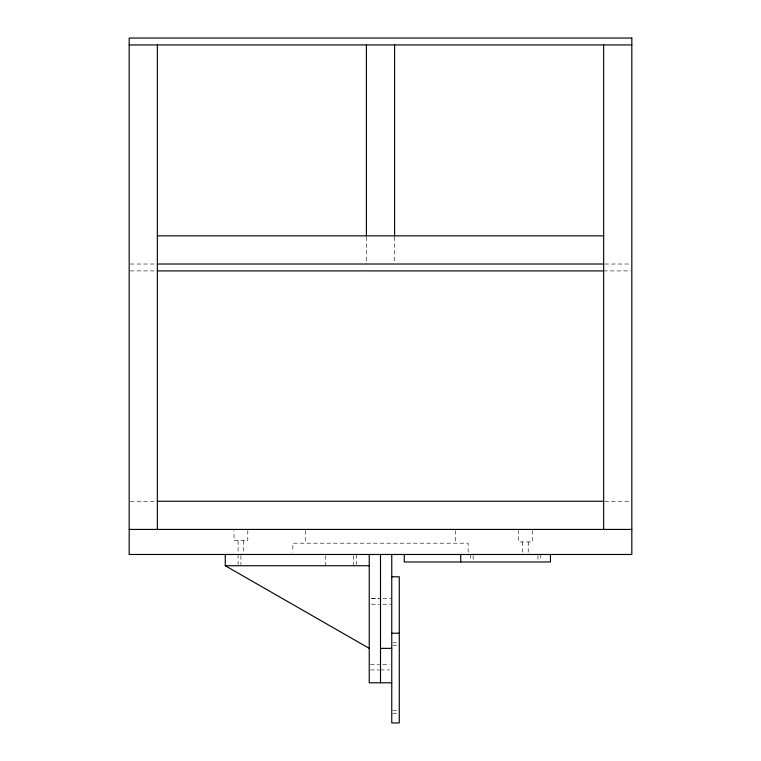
<?xml version="1.0" encoding="UTF-8"?>
<svg xmlns="http://www.w3.org/2000/svg" width="761" height="761" viewBox="0 0 761 761"><rect width="100%" height="100%" fill="white"/><g stroke="black" fill="none" stroke-linecap="round" stroke-linejoin="round"><path stroke-width="0.57" stroke-dasharray="3.81 2.85" d="M130.35 264.019L156.167 264.019M604.833 264.019L630.65 264.019M130.35 270.906L156.167 270.906M603.654 270.906L630.65 270.906M130.35 501.261L157.346 501.261M604.833 501.261L630.65 501.261M371.482 598.289L379.378 598.289M371.482 598.603L379.378 598.603M382.869 598.603L391.144 598.603M371.482 604.234L379.378 604.234M382.869 604.234L391.144 604.234M392.838 642.826L399.278 642.826M392.838 645.642L397.137 645.642M370.483 664.324L379.387 664.324M382.754 664.324L389.518 664.324M370.483 669.956L379.387 669.956M380.5 669.956L389.518 669.956M392.838 710.432L397.137 710.432M392.838 713.247L399.278 713.247M540.748 554.474L540.748 559.839M537.932 555.54L537.932 559.839M532.3 530.569L532.3 541.946L518.526 541.946L518.526 530.569M528.229 541.946L528.229 552.191M522.598 541.946L522.598 552.191M473.142 555.54L473.142 559.839M470.327 554.474L470.327 559.839M468.139 552.22L468.139 543.202L292.861 543.202L292.861 552.22M455.62 530.579L455.62 543.202M394.588 237.032L394.588 262.849M366.412 237.032L366.412 264.019M356.405 554.474L356.405 564.614M353.58 555.597L353.58 565.737M325.413 555.597L325.413 565.737M305.38 530.579L305.38 543.202M247.791 530.56L247.791 540.7L234.027 540.7L234.027 530.56M243.729 540.7L243.729 552.172M240.914 555.597L240.914 564.614M238.098 540.7L238.098 552.172M238.098 554.474L238.098 564.614"/><path stroke-width="1.14" d="M129.18 44.937L631.82 44.937M157.346 235.853L603.654 235.853M157.346 264.019L603.654 264.019M157.346 270.906L603.654 270.906M157.346 501.261L603.654 501.261M129.18 529.428L631.82 529.428M225.266 554.474L225.266 565.737L369.237 565.737M391.763 576.79L399.278 576.79L399.278 722.95L391.763 722.95L391.763 554.474M391.763 633.219L399.278 633.219M380.5 648.362L391.763 648.362M391.763 682.788L369.237 682.788L369.237 554.474M225.266 565.737L369.237 648.362M603.654 44.937L603.654 529.428M550.45 554.474L550.45 561.979L404.291 561.979L404.291 554.474M460.719 554.474L460.719 561.979M394.588 44.937L394.588 235.853M380.5 554.474L380.5 682.788M366.412 44.937L366.412 235.853M157.346 44.937L157.346 529.428M631.82 38.05L129.18 38.05L129.18 554.474L631.82 554.474L631.82 38.05"/></g></svg>
